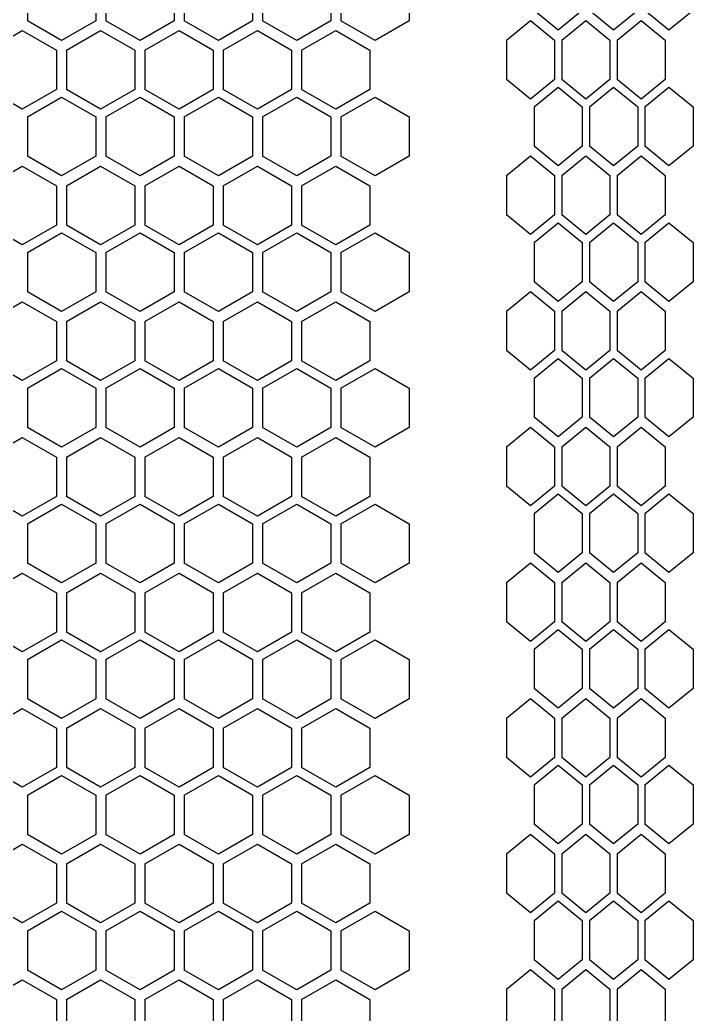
# Model space of a CAD drawing. Header units: millimetres. Extents: x 55614 to 110757, y -66981 to -47484.
# Drawn here: x 63205.2 to 63284.2, y -54746.1 to -54629.3 of the extents above; entities that cross this region are included whole.
import ezdxf

# ---------------------------------------------------------------- set-up
doc = ezdxf.new("R2010")
doc.units = ezdxf.units.MM
doc.layers.add('4215-0412-2_0', color=7, linetype='Continuous')
doc.layers.add('THICK', color=7, linetype='Continuous', lineweight=0)

# ---------------------------------------------------------------- blocks, each defined once
blk = doc.blocks.new('2-1725')
at = {"layer": '4215-0412-2_0', "color": 7, "linetype": 'Continuous'}
for p, q in [((-17880.69, -71704.5), (-17880.69, -71709.12)), ((-17872.69, -71704.5), (-17872.69, -71709.12)), ((-17871.49, -71704.5), (-17871.49, -71709.12)), ((-17863.49, -71704.5), (-17863.49, -71709.12)), ((-17862.29, -71704.5), (-17862.29, -71709.12)), ((-17854.29, -71704.5), (-17854.29, -71709.12)), ((-17853.09, -71704.5), (-17853.09, -71709.12)), ((-17845.09, -71704.5), (-17845.09, -71709.12)), ((-17843.89, -71704.5), (-17843.89, -71709.12)), ((-17835.89, -71704.5), (-17835.89, -71709.12)), ((-17818.38, -71710.23), (-17821.21, -71707.92)), ((-17815.55, -71707.92), (-17818.38, -71710.23)), ((-17811.87, -71710.23), (-17814.7, -71707.92)), ((-17809.04, -71707.92), (-17811.87, -71710.23)), ((-17805.37, -71710.23), (-17808.19, -71707.92)), ((-17802.54, -71707.92), (-17805.37, -71710.23)), ((-17876.69, -71711.43), (-17880.69, -71709.12)), ((-17872.69, -71709.12), (-17876.69, -71711.43)), ((-17867.49, -71711.43), (-17871.49, -71709.12)), ((-17863.49, -71709.12), (-17867.49, -71711.43)), ((-17858.29, -71711.43), (-17862.29, -71709.12)), ((-17854.29, -71709.12), (-17858.29, -71711.43)), ((-17849.09, -71711.43), (-17853.09, -71709.12)), ((-17845.09, -71709.12), (-17849.09, -71711.43)), ((-17839.89, -71711.43), (-17843.89, -71709.12)), ((-17835.89, -71709.12), (-17839.89, -71711.43)), ((-17824.47, -71711.39), (-17821.64, -71709.08)), ((-17821.64, -71709.08), (-17818.81, -71711.39)), ((-17817.97, -71711.39), (-17815.14, -71709.08)), ((-17815.14, -71709.08), (-17812.31, -71711.39)), ((-17811.46, -71711.39), (-17808.63, -71709.08)), ((-17808.63, -71709.08), (-17805.8, -71711.39)), ((-17885.31, -71712.59), (-17881.31, -71710.28)), ((-17881.31, -71710.28), (-17877.31, -71712.59)), ((-17876.11, -71712.59), (-17872.11, -71710.28)), ((-17872.11, -71710.28), (-17868.11, -71712.59)), ((-17866.91, -71712.59), (-17862.91, -71710.28)), ((-17862.91, -71710.28), (-17858.91, -71712.59)), ((-17857.71, -71712.59), (-17853.71, -71710.28)), ((-17853.71, -71710.28), (-17849.71, -71712.59)), ((-17848.51, -71712.59), (-17844.51, -71710.28)), ((-17844.51, -71710.28), (-17840.51, -71712.59)), ((-17824.47, -71711.39), (-17824.47, -71716.01)), ((-17818.81, -71711.39), (-17818.81, -71716.01)), ((-17817.97, -71711.39), (-17817.97, -71716.01)), ((-17812.31, -71711.39), (-17812.31, -71716.01)), ((-17811.46, -71711.39), (-17811.46, -71716.01)), ((-17805.8, -71711.39), (-17805.8, -71716.01)), ((-17877.31, -71712.59), (-17877.31, -71717.21)), ((-17876.11, -71712.59), (-17876.11, -71717.21)), ((-17868.11, -71712.59), (-17868.11, -71717.21)), ((-17866.91, -71712.59), (-17866.91, -71717.21)), ((-17858.91, -71712.59), (-17858.91, -71717.21)), ((-17857.71, -71712.59), (-17857.71, -71717.21)), ((-17849.71, -71712.59), (-17849.71, -71717.21)), ((-17848.51, -71712.59), (-17848.51, -71717.21)), ((-17840.51, -71712.59), (-17840.51, -71717.21)), ((-17821.64, -71718.32), (-17824.47, -71716.01)), ((-17818.81, -71716.01), (-17821.64, -71718.32)), ((-17821.21, -71719.23), (-17818.38, -71716.92)), ((-17818.38, -71716.92), (-17815.55, -71719.23)), ((-17815.14, -71718.32), (-17817.97, -71716.01)), ((-17812.31, -71716.01), (-17815.14, -71718.32)), ((-17814.7, -71719.23), (-17811.87, -71716.92)), ((-17811.87, -71716.92), (-17809.04, -71719.23)), ((-17808.63, -71718.32), (-17811.46, -71716.01)), ((-17805.8, -71716.01), (-17808.63, -71718.32)), ((-17808.19, -71719.23), (-17805.37, -71716.92)), ((-17805.37, -71716.92), (-17802.54, -71719.23)), ((-17881.31, -71719.52), (-17885.31, -71717.21)), ((-17877.31, -71717.21), (-17881.31, -71719.52)), ((-17872.11, -71719.52), (-17876.11, -71717.21)), ((-17868.11, -71717.21), (-17872.11, -71719.52)), ((-17862.91, -71719.52), (-17866.91, -71717.21)), ((-17858.91, -71717.21), (-17862.91, -71719.52)), ((-17853.71, -71719.52), (-17857.71, -71717.21)), ((-17849.71, -71717.21), (-17853.71, -71719.52)), ((-17844.51, -71719.52), (-17848.51, -71717.21)), ((-17840.51, -71717.21), (-17844.51, -71719.52)), ((-17880.69, -71720.43), (-17876.69, -71718.12)), ((-17876.69, -71718.12), (-17872.69, -71720.43)), ((-17871.49, -71720.43), (-17867.49, -71718.12)), ((-17867.49, -71718.12), (-17863.49, -71720.43)), ((-17862.29, -71720.43), (-17858.29, -71718.12)), ((-17858.29, -71718.12), (-17854.29, -71720.43)), ((-17853.09, -71720.43), (-17849.09, -71718.12)), ((-17849.09, -71718.12), (-17845.09, -71720.43)), ((-17843.89, -71720.43), (-17839.89, -71718.12)), ((-17839.89, -71718.12), (-17835.89, -71720.43)), ((-17821.21, -71719.23), (-17821.21, -71723.85)), ((-17815.55, -71719.23), (-17815.55, -71723.85)), ((-17814.7, -71719.23), (-17814.7, -71723.85)), ((-17809.04, -71719.23), (-17809.04, -71723.85)), ((-17808.19, -71719.23), (-17808.19, -71723.85)), ((-17802.54, -71719.23), (-17802.54, -71723.85)), ((-17880.69, -71720.43), (-17880.69, -71725.05)), ((-17872.69, -71720.43), (-17872.69, -71725.05)), ((-17871.49, -71720.43), (-17871.49, -71725.05)), ((-17863.49, -71720.43), (-17863.49, -71725.05)), ((-17862.29, -71720.43), (-17862.29, -71725.05)), ((-17854.29, -71720.43), (-17854.29, -71725.05)), ((-17853.09, -71720.43), (-17853.09, -71725.05)), ((-17845.09, -71720.43), (-17845.09, -71725.05)), ((-17843.89, -71720.43), (-17843.89, -71725.05)), ((-17835.89, -71720.43), (-17835.89, -71725.05)), ((-17818.38, -71726.16), (-17821.21, -71723.85)), ((-17815.55, -71723.85), (-17818.38, -71726.16)), ((-17811.87, -71726.16), (-17814.7, -71723.85)), ((-17809.04, -71723.85), (-17811.87, -71726.16)), ((-17805.37, -71726.16), (-17808.19, -71723.85)), ((-17802.54, -71723.85), (-17805.37, -71726.16)), ((-17876.69, -71727.36), (-17880.69, -71725.05)), ((-17872.69, -71725.05), (-17876.69, -71727.36)), ((-17867.49, -71727.36), (-17871.49, -71725.05)), ((-17863.49, -71725.05), (-17867.49, -71727.36)), ((-17858.29, -71727.36), (-17862.29, -71725.05)), ((-17854.29, -71725.05), (-17858.29, -71727.36)), ((-17849.09, -71727.36), (-17853.09, -71725.05)), ((-17845.09, -71725.05), (-17849.09, -71727.36)), ((-17839.89, -71727.36), (-17843.89, -71725.05)), ((-17835.89, -71725.05), (-17839.89, -71727.36)), ((-17824.47, -71727.32), (-17821.64, -71725.01)), ((-17821.64, -71725.01), (-17818.81, -71727.32)), ((-17817.97, -71727.32), (-17815.14, -71725.01)), ((-17815.14, -71725.01), (-17812.31, -71727.32)), ((-17811.46, -71727.32), (-17808.63, -71725.01)), ((-17808.63, -71725.01), (-17805.8, -71727.32)), ((-17885.31, -71728.52), (-17881.31, -71726.21)), ((-17881.31, -71726.21), (-17877.31, -71728.52)), ((-17876.11, -71728.52), (-17872.11, -71726.21)), ((-17872.11, -71726.21), (-17868.11, -71728.52)), ((-17866.91, -71728.52), (-17862.91, -71726.21)), ((-17862.91, -71726.21), (-17858.91, -71728.52)), ((-17857.71, -71728.52), (-17853.71, -71726.21)), ((-17853.71, -71726.21), (-17849.71, -71728.52)), ((-17848.51, -71728.52), (-17844.51, -71726.21)), ((-17844.51, -71726.21), (-17840.51, -71728.52)), ((-17824.47, -71727.32), (-17824.47, -71731.94)), ((-17818.81, -71727.32), (-17818.81, -71731.94)), ((-17817.97, -71727.32), (-17817.97, -71731.94)), ((-17812.31, -71727.32), (-17812.31, -71731.94)), ((-17811.46, -71727.32), (-17811.46, -71731.94)), ((-17805.8, -71727.32), (-17805.8, -71731.94)), ((-17877.31, -71728.52), (-17877.31, -71733.14)), ((-17876.11, -71728.52), (-17876.11, -71733.14)), ((-17868.11, -71728.52), (-17868.11, -71733.14)), ((-17866.91, -71728.52), (-17866.91, -71733.14)), ((-17858.91, -71728.52), (-17858.91, -71733.14)), ((-17857.71, -71728.52), (-17857.71, -71733.14)), ((-17849.71, -71728.52), (-17849.71, -71733.14)), ((-17848.51, -71728.52), (-17848.51, -71733.14)), ((-17840.51, -71728.52), (-17840.51, -71733.14)), ((-17821.64, -71734.25), (-17824.47, -71731.94)), ((-17818.81, -71731.94), (-17821.64, -71734.25)), ((-17815.14, -71734.25), (-17817.97, -71731.94)), ((-17812.31, -71731.94), (-17815.14, -71734.25)), ((-17808.63, -71734.25), (-17811.46, -71731.94)), ((-17805.8, -71731.94), (-17808.63, -71734.25)), ((-17881.31, -71735.45), (-17885.31, -71733.14)), ((-17877.31, -71733.14), (-17881.31, -71735.45)), ((-17872.11, -71735.45), (-17876.11, -71733.14)), ((-17868.11, -71733.14), (-17872.11, -71735.45)), ((-17862.91, -71735.45), (-17866.91, -71733.14)), ((-17858.91, -71733.14), (-17862.91, -71735.45)), ((-17853.71, -71735.45), (-17857.71, -71733.14)), ((-17849.71, -71733.14), (-17853.71, -71735.45)), ((-17844.51, -71735.45), (-17848.51, -71733.14)), ((-17840.51, -71733.14), (-17844.51, -71735.45)), ((-17821.21, -71735.16), (-17818.38, -71732.85)), ((-17818.38, -71732.85), (-17815.55, -71735.16)), ((-17814.7, -71735.16), (-17811.87, -71732.85)), ((-17811.87, -71732.85), (-17809.04, -71735.16)), ((-17808.19, -71735.16), (-17805.37, -71732.85)), ((-17805.37, -71732.85), (-17802.54, -71735.16)), ((-17880.69, -71736.36), (-17876.69, -71734.05)), ((-17876.69, -71734.05), (-17872.69, -71736.36)), ((-17871.49, -71736.36), (-17867.49, -71734.05)), ((-17867.49, -71734.05), (-17863.49, -71736.36)), ((-17862.29, -71736.36), (-17858.29, -71734.05)), ((-17858.29, -71734.05), (-17854.29, -71736.36)), ((-17853.09, -71736.36), (-17849.09, -71734.05)), ((-17849.09, -71734.05), (-17845.09, -71736.36)), ((-17843.89, -71736.36), (-17839.89, -71734.05)), ((-17839.89, -71734.05), (-17835.89, -71736.36)), ((-17821.21, -71735.16), (-17821.21, -71739.78)), ((-17815.55, -71735.16), (-17815.55, -71739.78)), ((-17814.7, -71735.16), (-17814.7, -71739.78)), ((-17809.04, -71735.16), (-17809.04, -71739.78)), ((-17808.19, -71735.16), (-17808.19, -71739.78)), ((-17802.54, -71735.16), (-17802.54, -71739.78)), ((-17880.69, -71736.36), (-17880.69, -71740.98)), ((-17872.69, -71736.36), (-17872.69, -71740.98)), ((-17871.49, -71736.36), (-17871.49, -71740.98)), ((-17863.49, -71736.36), (-17863.49, -71740.98)), ((-17862.29, -71736.36), (-17862.29, -71740.98)), ((-17854.29, -71736.36), (-17854.29, -71740.98)), ((-17853.09, -71736.36), (-17853.09, -71740.98)), ((-17845.09, -71736.36), (-17845.09, -71740.98)), ((-17843.89, -71736.36), (-17843.89, -71740.98)), ((-17835.89, -71736.36), (-17835.89, -71740.98)), ((-17818.38, -71742.09), (-17821.21, -71739.78)), ((-17815.55, -71739.78), (-17818.38, -71742.09)), ((-17811.87, -71742.09), (-17814.7, -71739.78)), ((-17809.04, -71739.78), (-17811.87, -71742.09)), ((-17805.37, -71742.09), (-17808.19, -71739.78)), ((-17802.54, -71739.78), (-17805.37, -71742.09)), ((-17876.69, -71743.29), (-17880.69, -71740.98)), ((-17872.69, -71740.98), (-17876.69, -71743.29)), ((-17867.49, -71743.29), (-17871.49, -71740.98)), ((-17863.49, -71740.98), (-17867.49, -71743.29)), ((-17858.29, -71743.29), (-17862.29, -71740.98)), ((-17854.29, -71740.98), (-17858.29, -71743.29)), ((-17849.09, -71743.29), (-17853.09, -71740.98)), ((-17845.09, -71740.98), (-17849.09, -71743.29)), ((-17839.89, -71743.29), (-17843.89, -71740.98)), ((-17835.89, -71740.98), (-17839.89, -71743.29)), ((-17824.47, -71743.25), (-17821.64, -71740.94)), ((-17821.64, -71740.94), (-17818.81, -71743.25)), ((-17817.97, -71743.25), (-17815.14, -71740.94)), ((-17815.14, -71740.94), (-17812.31, -71743.25)), ((-17811.46, -71743.25), (-17808.63, -71740.94)), ((-17808.63, -71740.94), (-17805.8, -71743.25)), ((-17885.31, -71744.45), (-17881.31, -71742.14)), ((-17881.31, -71742.14), (-17877.31, -71744.45)), ((-17876.11, -71744.45), (-17872.11, -71742.14)), ((-17872.11, -71742.14), (-17868.11, -71744.45)), ((-17866.91, -71744.45), (-17862.91, -71742.14)), ((-17862.91, -71742.14), (-17858.91, -71744.45)), ((-17857.71, -71744.45), (-17853.71, -71742.14)), ((-17853.71, -71742.14), (-17849.71, -71744.45)), ((-17848.51, -71744.45), (-17844.51, -71742.14)), ((-17844.51, -71742.14), (-17840.51, -71744.45)), ((-17824.47, -71743.25), (-17824.47, -71747.87)), ((-17818.81, -71743.25), (-17818.81, -71747.87)), ((-17817.97, -71743.25), (-17817.97, -71747.87)), ((-17812.31, -71743.25), (-17812.31, -71747.87)), ((-17811.46, -71743.25), (-17811.46, -71747.87)), ((-17805.8, -71743.25), (-17805.8, -71747.87)), ((-17877.31, -71744.45), (-17877.31, -71749.07)), ((-17876.11, -71744.45), (-17876.11, -71749.07)), ((-17868.11, -71744.45), (-17868.11, -71749.07)), ((-17866.91, -71744.45), (-17866.91, -71749.07)), ((-17858.91, -71744.45), (-17858.91, -71749.07)), ((-17857.71, -71744.45), (-17857.71, -71749.07)), ((-17849.71, -71744.45), (-17849.71, -71749.07)), ((-17848.51, -71744.45), (-17848.51, -71749.07)), ((-17840.51, -71744.45), (-17840.51, -71749.07)), ((-17821.64, -71750.18), (-17824.47, -71747.87)), ((-17818.81, -71747.87), (-17821.64, -71750.18)), ((-17815.14, -71750.18), (-17817.97, -71747.87)), ((-17812.31, -71747.87), (-17815.14, -71750.18)), ((-17808.63, -71750.18), (-17811.46, -71747.87)), ((-17805.8, -71747.87), (-17808.63, -71750.18)), ((-17881.31, -71751.38), (-17885.31, -71749.07)), ((-17877.31, -71749.07), (-17881.31, -71751.38)), ((-17872.11, -71751.38), (-17876.11, -71749.07)), ((-17868.11, -71749.07), (-17872.11, -71751.38)), ((-17862.91, -71751.38), (-17866.91, -71749.07)), ((-17858.91, -71749.07), (-17862.91, -71751.38)), ((-17853.71, -71751.38), (-17857.71, -71749.07)), ((-17849.71, -71749.07), (-17853.71, -71751.38)), ((-17844.51, -71751.38), (-17848.51, -71749.07)), ((-17840.51, -71749.07), (-17844.51, -71751.38)), ((-17821.21, -71751.09), (-17818.38, -71748.78)), ((-17818.38, -71748.78), (-17815.55, -71751.09)), ((-17814.7, -71751.09), (-17811.87, -71748.78)), ((-17811.87, -71748.78), (-17809.04, -71751.09)), ((-17808.19, -71751.09), (-17805.37, -71748.78)), ((-17805.37, -71748.78), (-17802.54, -71751.09)), ((-17880.69, -71752.29), (-17876.69, -71749.98)), ((-17876.69, -71749.98), (-17872.69, -71752.29)), ((-17871.49, -71752.29), (-17867.49, -71749.98)), ((-17867.49, -71749.98), (-17863.49, -71752.29)), ((-17862.29, -71752.29), (-17858.29, -71749.98)), ((-17858.29, -71749.98), (-17854.29, -71752.29)), ((-17853.09, -71752.29), (-17849.09, -71749.98)), ((-17849.09, -71749.98), (-17845.09, -71752.29)), ((-17843.89, -71752.29), (-17839.89, -71749.98)), ((-17839.89, -71749.98), (-17835.89, -71752.29)), ((-17821.21, -71751.09), (-17821.21, -71755.71)), ((-17815.55, -71751.09), (-17815.55, -71755.71)), ((-17814.7, -71751.09), (-17814.7, -71755.71)), ((-17809.04, -71751.09), (-17809.04, -71755.71)), ((-17808.19, -71751.09), (-17808.19, -71755.71)), ((-17802.54, -71751.09), (-17802.54, -71755.71)), ((-17880.69, -71752.29), (-17880.69, -71756.91)), ((-17872.69, -71752.29), (-17872.69, -71756.91)), ((-17871.49, -71752.29), (-17871.49, -71756.91)), ((-17863.49, -71752.29), (-17863.49, -71756.91)), ((-17862.29, -71752.29), (-17862.29, -71756.91)), ((-17854.29, -71752.29), (-17854.29, -71756.91)), ((-17853.09, -71752.29), (-17853.09, -71756.91)), ((-17845.09, -71752.29), (-17845.09, -71756.91)), ((-17843.89, -71752.29), (-17843.89, -71756.91)), ((-17835.89, -71752.29), (-17835.89, -71756.91)), ((-17818.38, -71758.02), (-17821.21, -71755.71)), ((-17815.55, -71755.71), (-17818.38, -71758.02)), ((-17811.87, -71758.02), (-17814.7, -71755.71)), ((-17809.04, -71755.71), (-17811.87, -71758.02)), ((-17805.37, -71758.02), (-17808.19, -71755.71)), ((-17802.54, -71755.71), (-17805.37, -71758.02)), ((-17876.69, -71759.22), (-17880.69, -71756.91)), ((-17872.69, -71756.91), (-17876.69, -71759.22)), ((-17867.49, -71759.22), (-17871.49, -71756.91)), ((-17863.49, -71756.91), (-17867.49, -71759.22)), ((-17858.29, -71759.22), (-17862.29, -71756.91)), ((-17854.29, -71756.91), (-17858.29, -71759.22)), ((-17849.09, -71759.22), (-17853.09, -71756.91)), ((-17845.09, -71756.91), (-17849.09, -71759.22)), ((-17839.89, -71759.22), (-17843.89, -71756.91)), ((-17835.89, -71756.91), (-17839.89, -71759.22)), ((-17824.47, -71759.18), (-17821.64, -71756.87)), ((-17821.64, -71756.87), (-17818.81, -71759.18)), ((-17817.97, -71759.18), (-17815.14, -71756.87)), ((-17815.14, -71756.87), (-17812.31, -71759.18)), ((-17811.46, -71759.18), (-17808.63, -71756.87)), ((-17808.63, -71756.87), (-17805.8, -71759.18)), ((-17885.31, -71760.38), (-17881.31, -71758.07)), ((-17881.31, -71758.07), (-17877.31, -71760.38)), ((-17876.11, -71760.38), (-17872.11, -71758.07)), ((-17872.11, -71758.07), (-17868.11, -71760.38)), ((-17866.91, -71760.38), (-17862.91, -71758.07)), ((-17862.91, -71758.07), (-17858.91, -71760.38)), ((-17857.71, -71760.38), (-17853.71, -71758.07)), ((-17853.71, -71758.07), (-17849.71, -71760.38)), ((-17848.51, -71760.38), (-17844.51, -71758.07)), ((-17844.51, -71758.07), (-17840.51, -71760.38)), ((-17824.47, -71759.18), (-17824.47, -71763.8)), ((-17818.81, -71759.18), (-17818.81, -71763.8)), ((-17817.97, -71759.18), (-17817.97, -71763.8)), ((-17812.31, -71759.18), (-17812.31, -71763.8)), ((-17811.46, -71759.18), (-17811.46, -71763.8)), ((-17805.8, -71759.18), (-17805.8, -71763.8)), ((-17877.31, -71760.38), (-17877.31, -71765)), ((-17876.11, -71760.38), (-17876.11, -71765)), ((-17868.11, -71760.38), (-17868.11, -71765)), ((-17866.91, -71760.38), (-17866.91, -71765)), ((-17858.91, -71760.38), (-17858.91, -71765)), ((-17857.71, -71760.38), (-17857.71, -71765)), ((-17849.71, -71760.38), (-17849.71, -71765)), ((-17848.51, -71760.38), (-17848.51, -71765)), ((-17840.51, -71760.38), (-17840.51, -71765)), ((-17821.64, -71766.11), (-17824.47, -71763.8)), ((-17818.81, -71763.8), (-17821.64, -71766.11)), ((-17821.21, -71767.02), (-17818.38, -71764.71)), ((-17818.38, -71764.71), (-17815.55, -71767.02)), ((-17815.14, -71766.11), (-17817.97, -71763.8)), ((-17812.31, -71763.8), (-17815.14, -71766.11)), ((-17814.7, -71767.02), (-17811.87, -71764.71)), ((-17811.87, -71764.71), (-17809.04, -71767.02)), ((-17808.63, -71766.11), (-17811.46, -71763.8)), ((-17805.8, -71763.8), (-17808.63, -71766.11)), ((-17808.19, -71767.02), (-17805.37, -71764.71)), ((-17805.37, -71764.71), (-17802.54, -71767.02)), ((-17881.31, -71767.31), (-17885.31, -71765)), ((-17877.31, -71765), (-17881.31, -71767.31)), ((-17880.69, -71768.22), (-17876.69, -71765.91)), ((-17876.69, -71765.91), (-17872.69, -71768.22)), ((-17872.11, -71767.31), (-17876.11, -71765)), ((-17868.11, -71765), (-17872.11, -71767.31)), ((-17871.49, -71768.22), (-17867.49, -71765.91)), ((-17867.49, -71765.91), (-17863.49, -71768.22)), ((-17862.91, -71767.31), (-17866.91, -71765)), ((-17858.91, -71765), (-17862.91, -71767.31)), ((-17862.29, -71768.22), (-17858.29, -71765.91)), ((-17858.29, -71765.91), (-17854.29, -71768.22)), ((-17853.71, -71767.31), (-17857.71, -71765)), ((-17849.71, -71765), (-17853.71, -71767.31)), ((-17853.09, -71768.22), (-17849.09, -71765.91)), ((-17849.09, -71765.91), (-17845.09, -71768.22)), ((-17844.51, -71767.31), (-17848.51, -71765)), ((-17840.51, -71765), (-17844.51, -71767.31)), ((-17843.89, -71768.22), (-17839.89, -71765.91)), ((-17839.89, -71765.91), (-17835.89, -71768.22)), ((-17821.21, -71767.02), (-17821.21, -71771.64)), ((-17815.55, -71767.02), (-17815.55, -71771.64)), ((-17814.7, -71767.02), (-17814.7, -71771.64)), ((-17809.04, -71767.02), (-17809.04, -71771.64)), ((-17808.19, -71767.02), (-17808.19, -71771.64)), ((-17802.54, -71767.02), (-17802.54, -71771.64)), ((-17880.69, -71768.22), (-17880.69, -71772.84)), ((-17872.69, -71768.22), (-17872.69, -71772.84)), ((-17871.49, -71768.22), (-17871.49, -71772.84)), ((-17863.49, -71768.22), (-17863.49, -71772.84)), ((-17862.29, -71768.22), (-17862.29, -71772.84)), ((-17854.29, -71768.22), (-17854.29, -71772.84)), ((-17853.09, -71768.22), (-17853.09, -71772.84)), ((-17845.09, -71768.22), (-17845.09, -71772.84)), ((-17843.89, -71768.22), (-17843.89, -71772.84)), ((-17835.89, -71768.22), (-17835.89, -71772.84)), ((-17818.38, -71773.95), (-17821.21, -71771.64)), ((-17815.55, -71771.64), (-17818.38, -71773.95)), ((-17811.87, -71773.95), (-17814.7, -71771.64)), ((-17809.04, -71771.64), (-17811.87, -71773.95)), ((-17805.37, -71773.95), (-17808.19, -71771.64)), ((-17802.54, -71771.64), (-17805.37, -71773.95)), ((-17876.69, -71775.15), (-17880.69, -71772.84)), ((-17872.69, -71772.84), (-17876.69, -71775.15)), ((-17867.49, -71775.15), (-17871.49, -71772.84)), ((-17863.49, -71772.84), (-17867.49, -71775.15)), ((-17858.29, -71775.15), (-17862.29, -71772.84)), ((-17854.29, -71772.84), (-17858.29, -71775.15)), ((-17849.09, -71775.15), (-17853.09, -71772.84)), ((-17845.09, -71772.84), (-17849.09, -71775.15)), ((-17839.89, -71775.15), (-17843.89, -71772.84)), ((-17835.89, -71772.84), (-17839.89, -71775.15)), ((-17824.47, -71775.11), (-17821.64, -71772.8)), ((-17821.64, -71772.8), (-17818.81, -71775.11)), ((-17817.97, -71775.11), (-17815.14, -71772.8)), ((-17815.14, -71772.8), (-17812.31, -71775.11)), ((-17811.46, -71775.11), (-17808.63, -71772.8)), ((-17808.63, -71772.8), (-17805.8, -71775.11)), ((-17885.31, -71776.31), (-17881.31, -71774)), ((-17881.31, -71774), (-17877.31, -71776.31)), ((-17876.11, -71776.31), (-17872.11, -71774)), ((-17872.11, -71774), (-17868.11, -71776.31)), ((-17866.91, -71776.31), (-17862.91, -71774)), ((-17862.91, -71774), (-17858.91, -71776.31)), ((-17857.71, -71776.31), (-17853.71, -71774)), ((-17853.71, -71774), (-17849.71, -71776.31)), ((-17848.51, -71776.31), (-17844.51, -71774)), ((-17844.51, -71774), (-17840.51, -71776.31)), ((-17824.47, -71775.11), (-17824.47, -71779.73)), ((-17818.81, -71775.11), (-17818.81, -71779.73)), ((-17817.97, -71775.11), (-17817.97, -71779.73)), ((-17812.31, -71775.11), (-17812.31, -71779.73)), ((-17811.46, -71775.11), (-17811.46, -71779.73)), ((-17805.8, -71775.11), (-17805.8, -71779.73)), ((-17877.31, -71776.31), (-17877.31, -71780.93)), ((-17876.11, -71776.31), (-17876.11, -71780.93)), ((-17868.11, -71776.31), (-17868.11, -71780.93)), ((-17866.91, -71776.31), (-17866.91, -71780.93)), ((-17858.91, -71776.31), (-17858.91, -71780.93)), ((-17857.71, -71776.31), (-17857.71, -71780.93)), ((-17849.71, -71776.31), (-17849.71, -71780.93)), ((-17848.51, -71776.31), (-17848.51, -71780.93)), ((-17840.51, -71776.31), (-17840.51, -71780.93)), ((-17821.64, -71782.04), (-17824.47, -71779.73)), ((-17818.81, -71779.73), (-17821.64, -71782.04)), ((-17815.14, -71782.04), (-17817.97, -71779.73)), ((-17812.31, -71779.73), (-17815.14, -71782.04)), ((-17808.63, -71782.04), (-17811.46, -71779.73)), ((-17805.8, -71779.73), (-17808.63, -71782.04)), ((-17881.31, -71783.24), (-17885.31, -71780.93)), ((-17877.31, -71780.93), (-17881.31, -71783.24)), ((-17872.11, -71783.24), (-17876.11, -71780.93)), ((-17868.11, -71780.93), (-17872.11, -71783.24)), ((-17862.91, -71783.24), (-17866.91, -71780.93)), ((-17858.91, -71780.93), (-17862.91, -71783.24)), ((-17853.71, -71783.24), (-17857.71, -71780.93)), ((-17849.71, -71780.93), (-17853.71, -71783.24)), ((-17844.51, -71783.24), (-17848.51, -71780.93)), ((-17840.51, -71780.93), (-17844.51, -71783.24)), ((-17821.21, -71782.95), (-17818.38, -71780.64)), ((-17818.38, -71780.64), (-17815.55, -71782.95)), ((-17814.7, -71782.95), (-17811.87, -71780.64)), ((-17811.87, -71780.64), (-17809.04, -71782.95)), ((-17808.19, -71782.95), (-17805.37, -71780.64)), ((-17805.37, -71780.64), (-17802.54, -71782.95)), ((-17880.69, -71784.15), (-17876.69, -71781.84)), ((-17876.69, -71781.84), (-17872.69, -71784.15)), ((-17871.49, -71784.15), (-17867.49, -71781.84)), ((-17867.49, -71781.84), (-17863.49, -71784.15)), ((-17862.29, -71784.15), (-17858.29, -71781.84)), ((-17858.29, -71781.84), (-17854.29, -71784.15)), ((-17853.09, -71784.15), (-17849.09, -71781.84)), ((-17849.09, -71781.84), (-17845.09, -71784.15)), ((-17843.89, -71784.15), (-17839.89, -71781.84)), ((-17839.89, -71781.84), (-17835.89, -71784.15)), ((-17821.21, -71782.95), (-17821.21, -71787.57)), ((-17815.55, -71782.95), (-17815.55, -71787.57)), ((-17814.7, -71782.95), (-17814.7, -71787.57)), ((-17809.04, -71782.95), (-17809.04, -71787.57)), ((-17808.19, -71782.95), (-17808.19, -71787.57)), ((-17802.54, -71782.95), (-17802.54, -71787.57)), ((-17880.69, -71784.15), (-17880.69, -71788.77)), ((-17872.69, -71784.15), (-17872.69, -71788.77)), ((-17871.49, -71784.15), (-17871.49, -71788.77)), ((-17863.49, -71784.15), (-17863.49, -71788.77)), ((-17862.29, -71784.15), (-17862.29, -71788.77)), ((-17854.29, -71784.15), (-17854.29, -71788.77)), ((-17853.09, -71784.15), (-17853.09, -71788.77)), ((-17845.09, -71784.15), (-17845.09, -71788.77)), ((-17843.89, -71784.15), (-17843.89, -71788.77)), ((-17835.89, -71784.15), (-17835.89, -71788.77)), ((-17818.38, -71789.88), (-17821.21, -71787.57)), ((-17815.55, -71787.57), (-17818.38, -71789.88)), ((-17811.87, -71789.88), (-17814.7, -71787.57)), ((-17809.04, -71787.57), (-17811.87, -71789.88)), ((-17805.37, -71789.88), (-17808.19, -71787.57)), ((-17802.54, -71787.57), (-17805.37, -71789.88)), ((-17876.69, -71791.08), (-17880.69, -71788.77)), ((-17872.69, -71788.77), (-17876.69, -71791.08)), ((-17867.49, -71791.08), (-17871.49, -71788.77)), ((-17863.49, -71788.77), (-17867.49, -71791.08)), ((-17858.29, -71791.08), (-17862.29, -71788.77)), ((-17854.29, -71788.77), (-17858.29, -71791.08)), ((-17849.09, -71791.08), (-17853.09, -71788.77)), ((-17845.09, -71788.77), (-17849.09, -71791.08)), ((-17839.89, -71791.08), (-17843.89, -71788.77)), ((-17835.89, -71788.77), (-17839.89, -71791.08)), ((-17824.47, -71791.04), (-17821.64, -71788.73)), ((-17821.64, -71788.73), (-17818.81, -71791.04)), ((-17817.97, -71791.04), (-17815.14, -71788.73)), ((-17815.14, -71788.73), (-17812.31, -71791.04)), ((-17811.46, -71791.04), (-17808.63, -71788.73)), ((-17808.63, -71788.73), (-17805.8, -71791.04)), ((-17885.31, -71792.24), (-17881.31, -71789.93)), ((-17881.31, -71789.93), (-17877.31, -71792.24)), ((-17876.11, -71792.24), (-17872.11, -71789.93)), ((-17872.11, -71789.93), (-17868.11, -71792.24)), ((-17866.91, -71792.24), (-17862.91, -71789.93)), ((-17862.91, -71789.93), (-17858.91, -71792.24)), ((-17857.71, -71792.24), (-17853.71, -71789.93)), ((-17853.71, -71789.93), (-17849.71, -71792.24)), ((-17848.51, -71792.24), (-17844.51, -71789.93)), ((-17844.51, -71789.93), (-17840.51, -71792.24)), ((-17824.47, -71791.04), (-17824.47, -71795.66)), ((-17818.81, -71791.04), (-17818.81, -71795.66)), ((-17817.97, -71791.04), (-17817.97, -71795.66)), ((-17812.31, -71791.04), (-17812.31, -71795.66)), ((-17811.46, -71791.04), (-17811.46, -71795.66)), ((-17805.8, -71791.04), (-17805.8, -71795.66)), ((-17877.31, -71792.24), (-17877.31, -71796.86)), ((-17876.11, -71792.24), (-17876.11, -71796.86)), ((-17868.11, -71792.24), (-17868.11, -71796.86)), ((-17866.91, -71792.24), (-17866.91, -71796.86)), ((-17858.91, -71792.24), (-17858.91, -71796.86)), ((-17857.71, -71792.24), (-17857.71, -71796.86)), ((-17849.71, -71792.24), (-17849.71, -71796.86)), ((-17848.51, -71792.24), (-17848.51, -71796.86)), ((-17840.51, -71792.24), (-17840.51, -71796.86)), ((-17821.64, -71797.97), (-17824.47, -71795.66)), ((-17818.81, -71795.66), (-17821.64, -71797.97)), ((-17815.14, -71797.97), (-17817.97, -71795.66)), ((-17812.31, -71795.66), (-17815.14, -71797.97)), ((-17808.63, -71797.97), (-17811.46, -71795.66)), ((-17805.8, -71795.66), (-17808.63, -71797.97)), ((-17881.31, -71799.17), (-17885.31, -71796.86)), ((-17877.31, -71796.86), (-17881.31, -71799.17)), ((-17872.11, -71799.17), (-17876.11, -71796.86)), ((-17868.11, -71796.86), (-17872.11, -71799.17)), ((-17862.91, -71799.17), (-17866.91, -71796.86)), ((-17858.91, -71796.86), (-17862.91, -71799.17)), ((-17853.71, -71799.17), (-17857.71, -71796.86)), ((-17849.71, -71796.86), (-17853.71, -71799.17)), ((-17844.51, -71799.17), (-17848.51, -71796.86)), ((-17840.51, -71796.86), (-17844.51, -71799.17)), ((-17821.21, -71798.88), (-17818.38, -71796.57)), ((-17818.38, -71796.57), (-17815.55, -71798.88)), ((-17814.7, -71798.88), (-17811.87, -71796.57)), ((-17811.87, -71796.57), (-17809.04, -71798.88)), ((-17808.19, -71798.88), (-17805.37, -71796.57)), ((-17805.37, -71796.57), (-17802.54, -71798.88)), ((-17880.69, -71800.08), (-17876.69, -71797.77)), ((-17876.69, -71797.77), (-17872.69, -71800.08)), ((-17871.49, -71800.08), (-17867.49, -71797.77)), ((-17867.49, -71797.77), (-17863.49, -71800.08)), ((-17862.29, -71800.08), (-17858.29, -71797.77)), ((-17858.29, -71797.77), (-17854.29, -71800.08)), ((-17853.09, -71800.08), (-17849.09, -71797.77)), ((-17849.09, -71797.77), (-17845.09, -71800.08)), ((-17843.89, -71800.08), (-17839.89, -71797.77)), ((-17839.89, -71797.77), (-17835.89, -71800.08)), ((-17821.21, -71798.88), (-17821.21, -71803.5)), ((-17815.55, -71798.88), (-17815.55, -71803.5)), ((-17814.7, -71798.88), (-17814.7, -71803.5)), ((-17809.04, -71798.88), (-17809.04, -71803.5)), ((-17808.19, -71798.88), (-17808.19, -71803.5)), ((-17802.54, -71798.88), (-17802.54, -71803.5)), ((-17880.69, -71800.08), (-17880.69, -71804.7)), ((-17872.69, -71800.08), (-17872.69, -71804.7)), ((-17871.49, -71800.08), (-17871.49, -71804.7)), ((-17863.49, -71800.08), (-17863.49, -71804.7)), ((-17862.29, -71800.08), (-17862.29, -71804.7)), ((-17854.29, -71800.08), (-17854.29, -71804.7)), ((-17853.09, -71800.08), (-17853.09, -71804.7)), ((-17845.09, -71800.08), (-17845.09, -71804.7)), ((-17843.89, -71800.08), (-17843.89, -71804.7)), ((-17835.89, -71800.08), (-17835.89, -71804.7)), ((-17818.38, -71805.81), (-17821.21, -71803.5)), ((-17815.55, -71803.5), (-17818.38, -71805.81)), ((-17811.87, -71805.81), (-17814.7, -71803.5)), ((-17809.04, -71803.5), (-17811.87, -71805.81)), ((-17805.37, -71805.81), (-17808.19, -71803.5)), ((-17802.54, -71803.5), (-17805.37, -71805.81)), ((-17876.69, -71807.01), (-17880.69, -71804.7)), ((-17872.69, -71804.7), (-17876.69, -71807.01)), ((-17867.49, -71807.01), (-17871.49, -71804.7)), ((-17863.49, -71804.7), (-17867.49, -71807.01)), ((-17858.29, -71807.01), (-17862.29, -71804.7)), ((-17854.29, -71804.7), (-17858.29, -71807.01)), ((-17849.09, -71807.01), (-17853.09, -71804.7)), ((-17845.09, -71804.7), (-17849.09, -71807.01)), ((-17839.89, -71807.01), (-17843.89, -71804.7)), ((-17835.89, -71804.7), (-17839.89, -71807.01)), ((-17824.47, -71806.97), (-17821.64, -71804.66)), ((-17821.64, -71804.66), (-17818.81, -71806.97)), ((-17817.97, -71806.97), (-17815.14, -71804.66)), ((-17815.14, -71804.66), (-17812.31, -71806.97)), ((-17811.46, -71806.97), (-17808.63, -71804.66)), ((-17808.63, -71804.66), (-17805.8, -71806.97)), ((-17885.31, -71808.17), (-17881.31, -71805.86)), ((-17881.31, -71805.86), (-17877.31, -71808.17)), ((-17876.11, -71808.17), (-17872.11, -71805.86)), ((-17872.11, -71805.86), (-17868.11, -71808.17)), ((-17866.91, -71808.17), (-17862.91, -71805.86)), ((-17862.91, -71805.86), (-17858.91, -71808.17)), ((-17857.71, -71808.17), (-17853.71, -71805.86)), ((-17853.71, -71805.86), (-17849.71, -71808.17)), ((-17848.51, -71808.17), (-17844.51, -71805.86)), ((-17844.51, -71805.86), (-17840.51, -71808.17)), ((-17824.47, -71806.97), (-17824.47, -71811.59)), ((-17818.81, -71806.97), (-17818.81, -71811.59)), ((-17817.97, -71806.97), (-17817.97, -71811.59)), ((-17812.31, -71806.97), (-17812.31, -71811.59)), ((-17811.46, -71806.97), (-17811.46, -71811.59)), ((-17805.8, -71806.97), (-17805.8, -71811.59)), ((-17877.31, -71808.17), (-17877.31, -71812.79)), ((-17876.11, -71808.17), (-17876.11, -71812.79)), ((-17868.11, -71808.17), (-17868.11, -71812.79)), ((-17866.91, -71808.17), (-17866.91, -71812.79)), ((-17858.91, -71808.17), (-17858.91, -71812.79)), ((-17857.71, -71808.17), (-17857.71, -71812.79)), ((-17849.71, -71808.17), (-17849.71, -71812.79)), ((-17848.51, -71808.17), (-17848.51, -71812.79)), ((-17840.51, -71808.17), (-17840.51, -71812.79)), ((-17821.64, -71813.9), (-17824.47, -71811.59)), ((-17818.81, -71811.59), (-17821.64, -71813.9)), ((-17821.21, -71814.81), (-17818.38, -71812.5)), ((-17818.38, -71812.5), (-17815.55, -71814.81)), ((-17815.14, -71813.9), (-17817.97, -71811.59)), ((-17812.31, -71811.59), (-17815.14, -71813.9)), ((-17814.7, -71814.81), (-17811.87, -71812.5)), ((-17811.87, -71812.5), (-17809.04, -71814.81)), ((-17808.63, -71813.9), (-17811.46, -71811.59)), ((-17805.8, -71811.59), (-17808.63, -71813.9)), ((-17808.19, -71814.81), (-17805.37, -71812.5)), ((-17805.37, -71812.5), (-17802.54, -71814.81)), ((-17881.31, -71815.1), (-17885.31, -71812.79)), ((-17877.31, -71812.79), (-17881.31, -71815.1)), ((-17880.69, -71816.01), (-17876.69, -71813.7)), ((-17876.69, -71813.7), (-17872.69, -71816.01)), ((-17872.11, -71815.1), (-17876.11, -71812.79)), ((-17868.11, -71812.79), (-17872.11, -71815.1)), ((-17871.49, -71816.01), (-17867.49, -71813.7)), ((-17867.49, -71813.7), (-17863.49, -71816.01)), ((-17862.91, -71815.1), (-17866.91, -71812.79)), ((-17858.91, -71812.79), (-17862.91, -71815.1)), ((-17862.29, -71816.01), (-17858.29, -71813.7)), ((-17858.29, -71813.7), (-17854.29, -71816.01)), ((-17853.71, -71815.1), (-17857.71, -71812.79)), ((-17849.71, -71812.79), (-17853.71, -71815.1)), ((-17853.09, -71816.01), (-17849.09, -71813.7)), ((-17849.09, -71813.7), (-17845.09, -71816.01)), ((-17844.51, -71815.1), (-17848.51, -71812.79)), ((-17840.51, -71812.79), (-17844.51, -71815.1)), ((-17843.89, -71816.01), (-17839.89, -71813.7)), ((-17839.89, -71813.7), (-17835.89, -71816.01)), ((-17821.21, -71814.81), (-17821.21, -71819.43)), ((-17815.55, -71814.81), (-17815.55, -71819.43)), ((-17814.7, -71814.81), (-17814.7, -71819.43)), ((-17809.04, -71814.81), (-17809.04, -71819.43)), ((-17808.19, -71814.81), (-17808.19, -71819.43)), ((-17802.54, -71814.81), (-17802.54, -71819.43)), ((-17880.69, -71816.01), (-17880.69, -71820.63)), ((-17872.69, -71816.01), (-17872.69, -71820.63)), ((-17871.49, -71816.01), (-17871.49, -71820.63)), ((-17863.49, -71816.01), (-17863.49, -71820.63)), ((-17862.29, -71816.01), (-17862.29, -71820.63)), ((-17854.29, -71816.01), (-17854.29, -71820.63)), ((-17853.09, -71816.01), (-17853.09, -71820.63)), ((-17845.09, -71816.01), (-17845.09, -71820.63)), ((-17843.89, -71816.01), (-17843.89, -71820.63)), ((-17835.89, -71816.01), (-17835.89, -71820.63)), ((-17818.38, -71821.74), (-17821.21, -71819.43)), ((-17815.55, -71819.43), (-17818.38, -71821.74)), ((-17811.87, -71821.74), (-17814.7, -71819.43)), ((-17809.04, -71819.43), (-17811.87, -71821.74)), ((-17805.37, -71821.74), (-17808.19, -71819.43)), ((-17802.54, -71819.43), (-17805.37, -71821.74)), ((-17876.69, -71822.94), (-17880.69, -71820.63)), ((-17872.69, -71820.63), (-17876.69, -71822.94)), ((-17867.49, -71822.94), (-17871.49, -71820.63)), ((-17863.49, -71820.63), (-17867.49, -71822.94)), ((-17858.29, -71822.94), (-17862.29, -71820.63)), ((-17854.29, -71820.63), (-17858.29, -71822.94)), ((-17849.09, -71822.94), (-17853.09, -71820.63)), ((-17845.09, -71820.63), (-17849.09, -71822.94)), ((-17839.89, -71822.94), (-17843.89, -71820.63)), ((-17835.89, -71820.63), (-17839.89, -71822.94)), ((-17824.47, -71822.9), (-17821.64, -71820.59)), ((-17821.64, -71820.59), (-17818.81, -71822.9)), ((-17817.97, -71822.9), (-17815.14, -71820.59)), ((-17815.14, -71820.59), (-17812.31, -71822.9)), ((-17811.46, -71822.9), (-17808.63, -71820.59)), ((-17808.63, -71820.59), (-17805.8, -71822.9)), ((-17885.31, -71824.1), (-17881.31, -71821.79)), ((-17881.31, -71821.79), (-17877.31, -71824.1)), ((-17876.11, -71824.1), (-17872.11, -71821.79)), ((-17872.11, -71821.79), (-17868.11, -71824.1)), ((-17866.91, -71824.1), (-17862.91, -71821.79)), ((-17862.91, -71821.79), (-17858.91, -71824.1)), ((-17857.71, -71824.1), (-17853.71, -71821.79)), ((-17853.71, -71821.79), (-17849.71, -71824.1)), ((-17848.51, -71824.1), (-17844.51, -71821.79)), ((-17844.51, -71821.79), (-17840.51, -71824.1)), ((-17824.47, -71822.9), (-17824.47, -71827.52)), ((-17818.81, -71822.9), (-17818.81, -71827.52)), ((-17817.97, -71822.9), (-17817.97, -71827.52)), ((-17812.31, -71822.9), (-17812.31, -71827.52)), ((-17811.46, -71822.9), (-17811.46, -71827.52)), ((-17805.8, -71822.9), (-17805.8, -71827.52)), ((-17877.31, -71824.1), (-17877.31, -71828.72)), ((-17876.11, -71824.1), (-17876.11, -71828.72)), ((-17868.11, -71824.1), (-17868.11, -71828.72)), ((-17866.91, -71824.1), (-17866.91, -71828.72)), ((-17858.91, -71824.1), (-17858.91, -71828.72)), ((-17857.71, -71824.1), (-17857.71, -71828.72)), ((-17849.71, -71824.1), (-17849.71, -71828.72)), ((-17848.51, -71824.1), (-17848.51, -71828.72)), ((-17840.51, -71824.1), (-17840.51, -71828.72))]:
    blk.add_line(p, q, dxfattribs=at)

msp = doc.modelspace()

# ---------------------------------------------------------------- block references
at = {"layer": 'THICK', "lineweight": -3}
msp.add_blockref('2-1725', (81086.76, 17079.761), dxfattribs=at)

doc.saveas('drawing.dxf')
